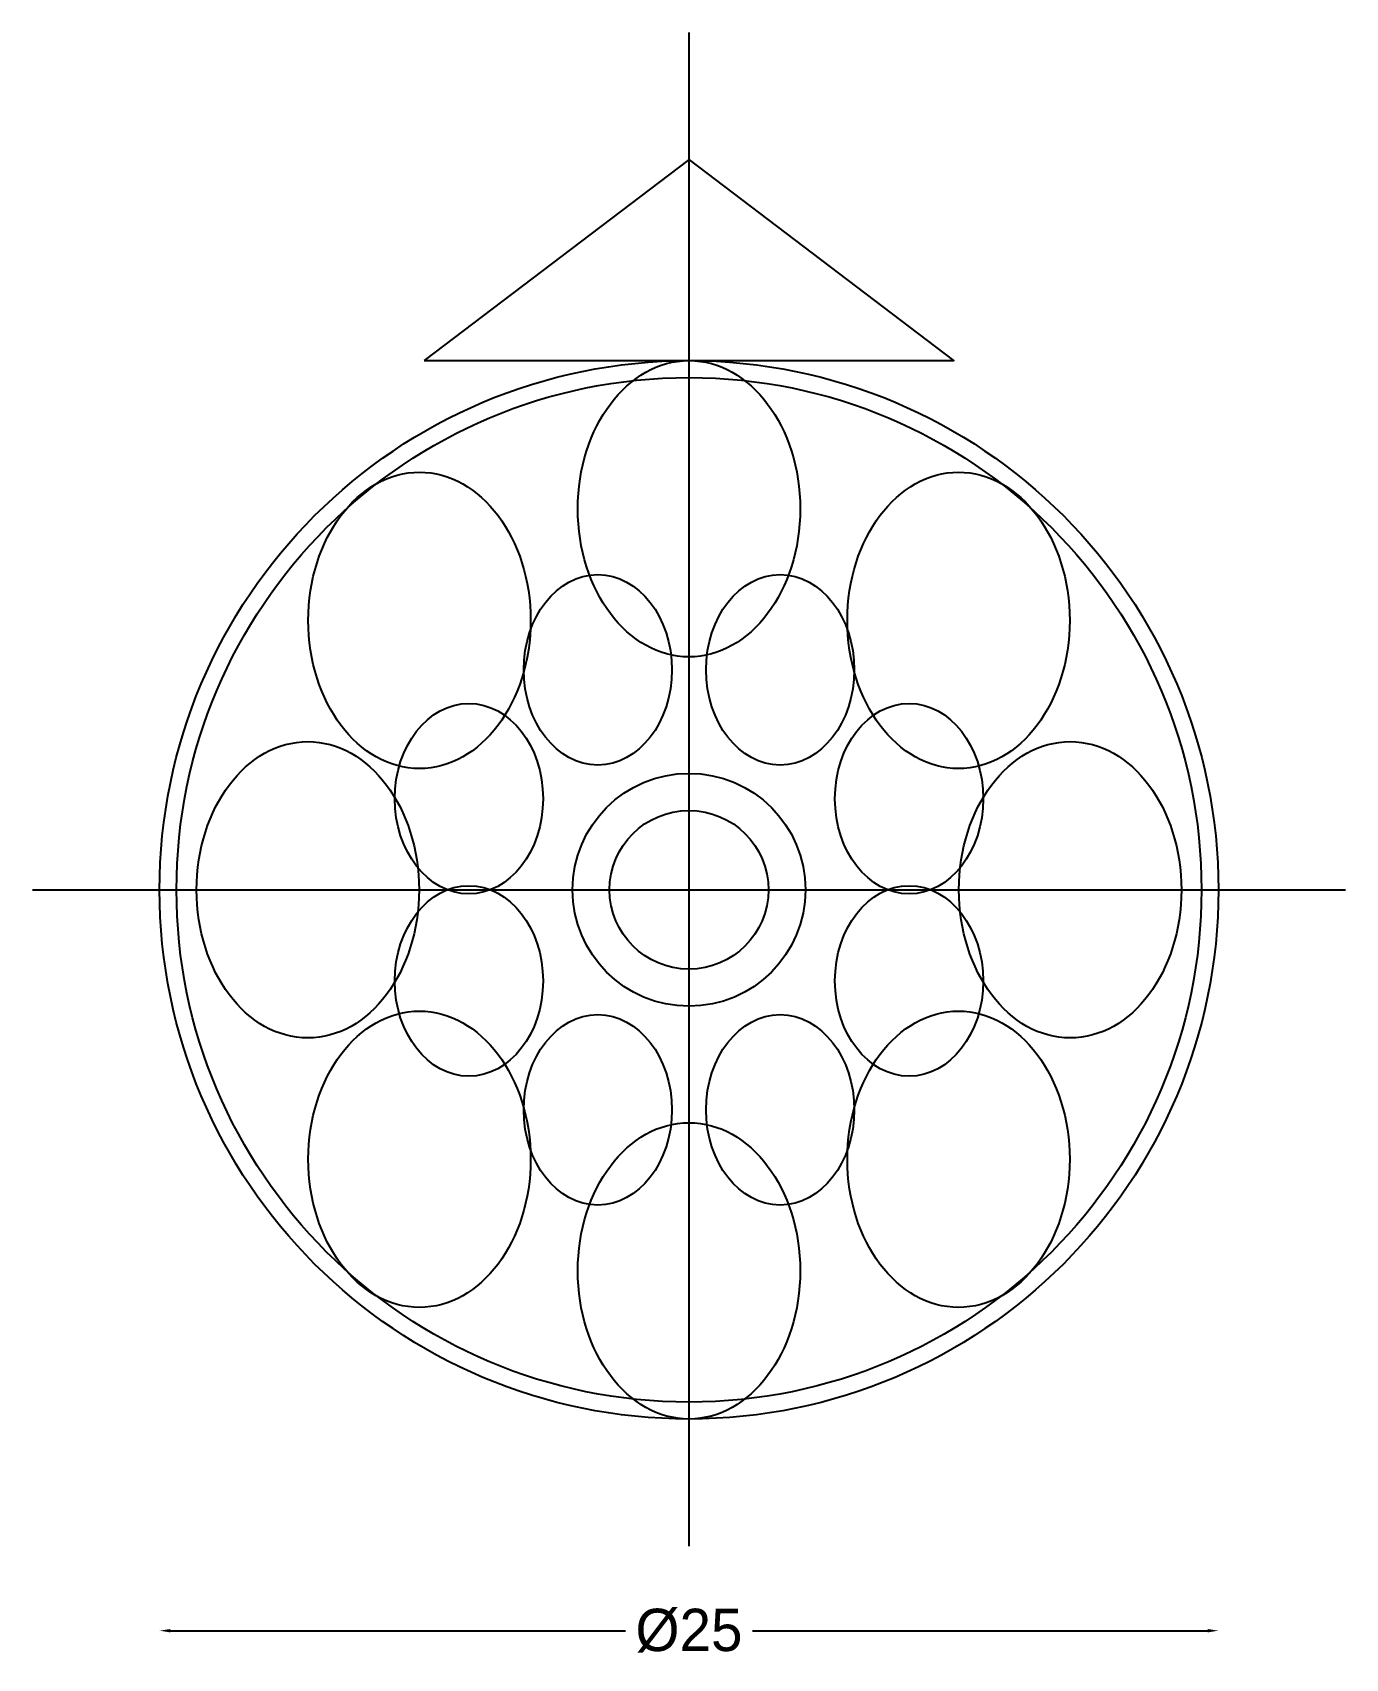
# Model space of a CAD drawing. Header units: millimetres. Extents: x -15.5 to 15.5, y -18.2 to 20.2.
import ezdxf

# ---------------------------------------------------------------- set-up
doc = ezdxf.new("R2010")
doc.units = ezdxf.units.MM
for name, color, linetype in [('BAIL', 6, 'Continuous'), ('BEZEL', 5, 'Continuous'), ('BORDER', 2, 'Continuous'), ('CENTRELINE', 1, 'Continuous'), ('DIMENSIONS', 7, 'Continuous'), ('INNER_PETALS', 4, 'Continuous'), ('OUTER_PETALS', 3, 'Continuous')]:
    doc.layers.add(name, color=color, linetype=linetype)
doc.dimstyles.get("Standard").update_dxf_attribs({"dimtxt": 2.5, "dimasz": 2.5, "dimexe": 1.25, "dimexo": 0.625, "dimtad": 1, "dimcen": 2.5, "dimazin": 3, "dimtfac": 1, "dimtmove": 0, "dimatfit": 3})

# ---------------------------------------------------------------- blocks, each defined once
blk = doc.blocks.new('_CLOSEDFILLED')
at = {"color": 0, "linetype": 'BYBLOCK'}
blk.add_solid([(-1, 0.16), (0, 0), (-1, -0.16)], dxfattribs=at)
blk = doc.blocks.new('*D1')
for p, q in [((-12.5, -17.5), (-12.5, -17.5)), ((-12.25, -17.5), (-1.5, -17.5)), ((1.5, -17.5), (12.25, -17.5)), ((12.5, -17.5), (12.5, -17.5))]:
    blk.add_line(p, q)
at = {"layer": 'Defpoints'}
for p in [(-12.5, -17.5), (-12.5, -17.5), (12.5, -17.5)]:
    blk.add_point(p, dxfattribs=at)
at = {"layer": 'DIMENSIONS', "xscale": 0.25, "yscale": 0.25, "rotation": 180}
blk.add_blockref('_CLOSEDFILLED', (-12.5, -17.5), dxfattribs=at)
at = {"layer": 'DIMENSIONS', "xscale": 0.25, "yscale": 0.25}
blk.add_blockref('_CLOSEDFILLED', (12.5, -17.5), dxfattribs=at)
at = {"layer": 'DIMENSIONS', "insert": (0, -17.5), "char_height": 1, "attachment_point": 5}
blk.add_mtext('Ø25', dxfattribs=at)

msp = doc.modelspace()

# ---------------------------------------------------------------- linework, layer by layer
at = {"layer": 'BAIL'}
msp.add_lwpolyline([(-6.25, 12.5), (6.25, 12.5), (0, 17.25), (-6.25, 12.5)], close=True, dxfattribs=at)
at = {"layer": 'BEZEL'}
for radius in [2.75, 1.875]:
    msp.add_circle((0, 0), radius, dxfattribs=at)
at = {"layer": 'BORDER'}
for radius in [12.5, 12.1]:
    msp.add_circle((0, 0), radius, dxfattribs=at)
at = {"layer": 'CENTRELINE'}
for p, q in [((0, -15.5), (0, 20.25)), ((-15.5, 0), (15.5, 0))]:
    msp.add_line(p, q, dxfattribs=at)
at = {"layer": 'INNER_PETALS'}
for centre in [(-2.153, 5.197), (2.153, 5.197), (-5.197, 2.153), (5.197, 2.153), (-5.197, -2.153), (5.197, -2.153), (-2.153, -5.197), (2.153, -5.197)]:
    msp.add_ellipse(centre, major_axis=(0, 2.25), ratio=0.777778, dxfattribs=at)
at = {"layer": 'OUTER_PETALS'}
for centre in [(0, 9), (-6.364, 6.364), (6.364, 6.364), (-9, 0), (9, 0), (-6.364, -6.364), (6.364, -6.364), (0, -9)]:
    msp.add_ellipse(centre, major_axis=(0, 3.5), ratio=0.75, dxfattribs=at)

# ---------------------------------------------------------------- dimensions: what is measured, and where the dimension line sits
at = {"layer": 'DIMENSIONS'}
dim = msp.add_linear_dim(base=(-12.5, -17.5), p1=(-12.5, -17.5), p2=(12.5, -17.5), text='Ø25', dimstyle='Standard', dxfattribs=at)
dim.commit()
dim.dimension.update_dxf_attribs({"geometry": '*D1', "text_midpoint": (0, -17.5)})

doc.saveas('drawing.dxf')
